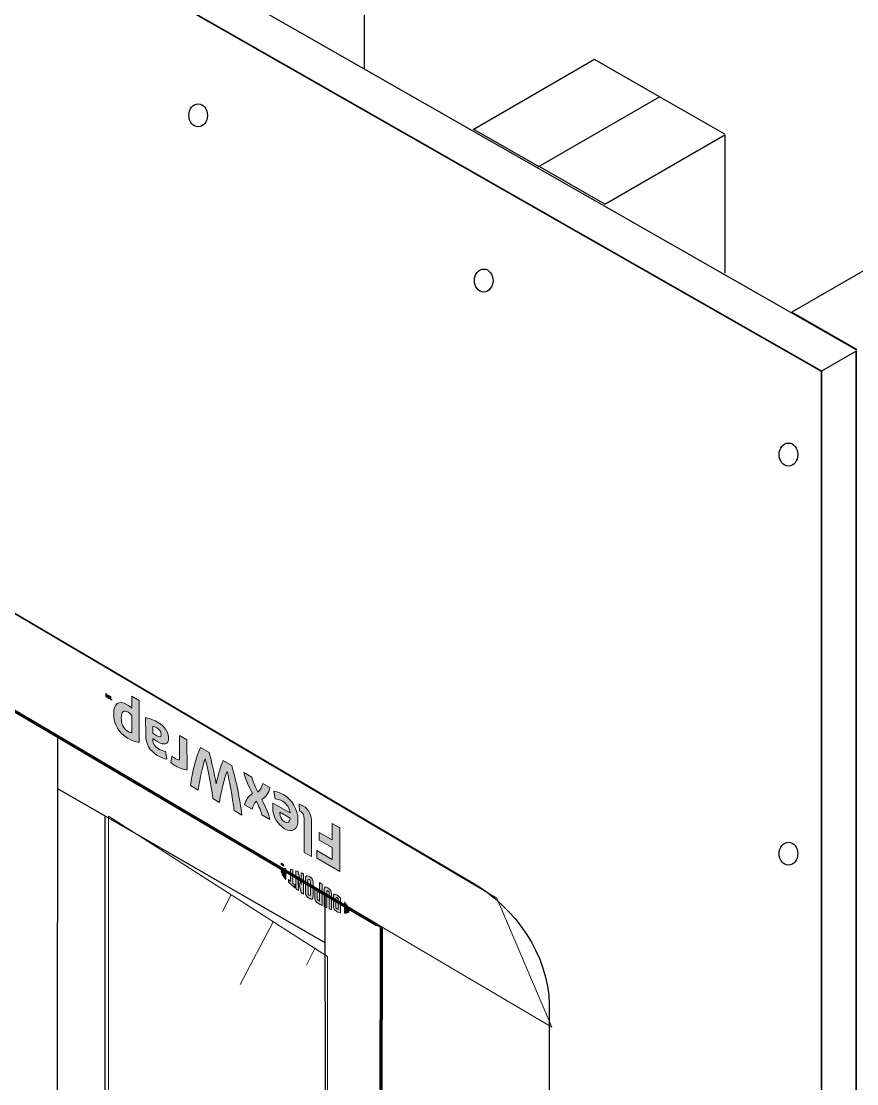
# Model space of a CAD drawing. Header units: inches. Extents: x -17.6 to 82.3, y -15.1 to 23.2.
# Drawn here: x 71.023 to 72.631, y 1.342 to 3.388 of the extents above; entities that cross this region are included whole.
import ezdxf

# ---------------------------------------------------------------- set-up
doc = ezdxf.new("R2010")
doc.units = ezdxf.units.IN
doc.header["$MEASUREMENT"] = 0
for name, color, linetype, lineweight in [('.ATI-DETAIL', 7, 'Continuous', 0), ('G-ANNO-TTLB', 7, 'Continuous', 0), ('TYVEK', 7, 'Continuous', 0)]:
    doc.layers.add(name, color=color, linetype=linetype, lineweight=lineweight)

# ---------------------------------------------------------------- blocks, each defined once
blk = doc.blocks.new('Block_152')
at = {"layer": 'TYVEK', "true_color": 0x000000, "transparency": 33554687}
h = blk.add_hatch(color=18, dxfattribs=at)
h.dxf.hatch_style = 2
edge = h.paths.add_edge_path()
edge.add_spline(control_points=[(71.1907, 2.0847), (71.1902, 2.0865), (71.1897, 2.0879), (71.189, 2.0893), (71.1884, 2.0886), (71.188, 2.0878), (71.1875, 2.0866), (71.1875, 2.0866), (71.186, 2.0875), (71.186, 2.0875), (71.186, 2.0875), (71.186, 2.0937), (71.186, 2.0937), (71.186, 2.0937), (71.1873, 2.0929), (71.1873, 2.0929), (71.1873, 2.0929), (71.1873, 2.0901), (71.1873, 2.0901), (71.1873, 2.0901), (71.1872, 2.0891), (71.1872, 2.0891), (71.1876, 2.0898), (71.1881, 2.0905), (71.1886, 2.0911), (71.1886, 2.0911), (71.1896, 2.0905), (71.1896, 2.0905), (71.19, 2.0894), (71.1905, 2.0881), (71.191, 2.0869), (71.191, 2.0869), (71.1909, 2.088), (71.1909, 2.088), (71.1909, 2.088), (71.1909, 2.0909), (71.1909, 2.0909), (71.1909, 2.0909), (71.1922, 2.0901), (71.1922, 2.0901), (71.1922, 2.0901), (71.1922, 2.0839), (71.1922, 2.0839), (71.1922, 2.0839), (71.1907, 2.0847), (71.1907, 2.0847)], knot_values=[0, 0, 0, 0, 1, 1, 1, 2, 2, 2, 3, 3, 3, 4, 4, 4, 5, 5, 5, 6, 6, 6, 7, 7, 7, 8, 8, 8, 9, 9, 9, 10, 10, 10, 11, 11, 11, 12, 12, 12, 13, 13, 13, 14, 14, 14, 15, 15, 15, 15], degree=3, periodic=0)
edge = h.paths.add_edge_path()
edge.add_spline(control_points=[(71.1957, 2.0832), (71.1957, 2.0832), (71.1972, 2.0824), (71.1972, 2.0824), (71.1972, 2.0824), (71.1972, 2.081), (71.1972, 2.081), (71.1972, 2.081), (71.1928, 2.0835), (71.1928, 2.0835), (71.1928, 2.0835), (71.1928, 2.0849), (71.1928, 2.0849), (71.1928, 2.0849), (71.1943, 2.0841), (71.1943, 2.0841), (71.1943, 2.0841), (71.1943, 2.0889), (71.1943, 2.0889), (71.1943, 2.0889), (71.1957, 2.0881), (71.1957, 2.0881), (71.1957, 2.0881), (71.1957, 2.0832), (71.1957, 2.0832)], knot_values=[0, 0, 0, 0, 1, 1, 1, 2, 2, 2, 3, 3, 3, 4, 4, 4, 5, 5, 5, 6, 6, 6, 7, 7, 7, 8, 8, 8, 8], degree=3, periodic=0)
h = blk.add_hatch(color=18, dxfattribs=at)
h.dxf.hatch_style = 2
edge = h.paths.add_edge_path()
edge.add_spline(control_points=[(71.2291, 2.0577), (71.2199, 2.063), (71.2156, 2.0589), (71.2156, 2.0465), (71.2156, 2.0357), (71.2196, 2.0262), (71.2291, 2.0207), (71.2317, 2.0192), (71.2336, 2.0187), (71.2358, 2.0184), (71.2358, 2.0184), (71.2357, 2.0521), (71.2357, 2.0521), (71.2338, 2.0543), (71.2321, 2.0559), (71.2291, 2.0577)], knot_values=[0, 0, 0, 0, 1, 1, 1, 2, 2, 2, 3, 3, 3, 4, 4, 4, 5, 5, 5, 5], degree=3, periodic=0)
edge = h.paths.add_edge_path()
edge.add_spline(control_points=[(71.227, 2.0724), (71.2306, 2.0703), (71.2331, 2.0683), (71.2357, 2.0658), (71.2357, 2.0658), (71.2357, 2.0886), (71.2357, 2.0886), (71.2357, 2.0886), (71.25, 2.0804), (71.25, 2.0804), (71.25, 2.0804), (71.2501, 2.0001), (71.2501, 2.0001), (71.2441, 2.0004), (71.2358, 2.0031), (71.2284, 2.0074), (71.2113, 2.0173), (71.201, 2.0352), (71.201, 2.0545), (71.201, 2.0742), (71.2107, 2.0818), (71.227, 2.0724)], knot_values=[0, 0, 0, 0, 1, 1, 1, 2, 2, 2, 3, 3, 3, 4, 4, 4, 5, 5, 5, 6, 6, 6, 7, 7, 7, 7], degree=3, periodic=0)
h = blk.add_hatch(color=18, dxfattribs=at)
h.dxf.hatch_style = 2
edge = h.paths.add_edge_path()
edge.add_spline(control_points=[(71.2765, 2.0304), (71.2765, 2.0304), (71.2765, 2.0176), (71.2765, 2.0176), (71.2789, 2.0156), (71.2814, 2.0138), (71.2839, 2.0123), (71.2887, 2.0096), (71.2925, 2.0096), (71.2925, 2.0152), (71.2925, 2.0203), (71.2894, 2.0247), (71.2838, 2.0279), (71.2807, 2.0297), (71.2781, 2.0305), (71.2765, 2.0304)], knot_values=[0, 0, 0, 0, 1, 1, 1, 2, 2, 2, 3, 3, 3, 4, 4, 4, 5, 5, 5, 5], degree=3, periodic=0)
edge = h.paths.add_edge_path()
edge.add_spline(control_points=[(71.2853, 2.039), (71.2996, 2.0308), (71.3068, 2.0185), (71.3068, 2.0077), (71.3068, 1.9958), (71.2984, 1.9937), (71.2858, 2.0008), (71.2829, 2.0024), (71.2792, 2.0051), (71.2765, 2.0071), (71.2765, 2.0071), (71.2765, 2.0042), (71.2765, 2.0042), (71.2766, 1.9968), (71.2802, 1.9912), (71.2872, 1.9872), (71.2918, 1.9846), (71.2967, 1.9826), (71.301, 1.9822), (71.301, 1.9822), (71.3036, 1.9677), (71.3036, 1.9677), (71.2991, 1.9681), (71.2919, 1.9708), (71.2855, 1.9745), (71.2702, 1.9833), (71.2626, 1.9971), (71.2626, 2.0133), (71.2626, 2.0133), (71.2625, 2.0468), (71.2625, 2.0468), (71.2668, 2.0469), (71.2749, 2.045), (71.2853, 2.039)], knot_values=[0, 0, 0, 0, 1, 1, 1, 2, 2, 2, 3, 3, 3, 4, 4, 4, 5, 5, 5, 6, 6, 6, 7, 7, 7, 8, 8, 8, 9, 9, 9, 10, 10, 10, 11, 11, 11, 11], degree=3, periodic=0)
h = blk.add_hatch(color=18, dxfattribs=at)
h.dxf.hatch_style = 2
edge = h.paths.add_edge_path()
edge.add_spline(control_points=[(71.3203, 1.9544), (71.3165, 1.9566), (71.313, 1.9591), (71.3109, 1.9609), (71.3109, 1.9609), (71.313, 1.9733), (71.313, 1.9733), (71.3147, 1.9716), (71.3169, 1.9701), (71.3191, 1.9688), (71.323, 1.9666), (71.3256, 1.9659), (71.3278, 1.9659), (71.3278, 1.9659), (71.3277, 2.0131), (71.3277, 2.0131), (71.3277, 2.0131), (71.3421, 2.0048), (71.3421, 2.0048), (71.3421, 2.0048), (71.3422, 1.9471), (71.3422, 1.9471), (71.3366, 1.9471), (71.3278, 1.9501), (71.3203, 1.9544)], knot_values=[0, 0, 0, 0, 1, 1, 1, 2, 2, 2, 3, 3, 3, 4, 4, 4, 5, 5, 5, 6, 6, 6, 7, 7, 7, 8, 8, 8, 8], degree=3, periodic=0)
h = blk.add_hatch(color=18, dxfattribs=at)
h.dxf.hatch_style = 2
edge = h.paths.add_edge_path()
edge.add_spline(control_points=[(71.3638, 1.908), (71.3638, 1.908), (71.3486, 1.9168), (71.3486, 1.9168), (71.3525, 1.9426), (71.3594, 1.9717), (71.3682, 1.9897), (71.3682, 1.9897), (71.3846, 1.9803), (71.3846, 1.9803), (71.3897, 1.9623), (71.3943, 1.942), (71.3982, 1.92), (71.4022, 1.9374), (71.4066, 1.9526), (71.4118, 1.9646), (71.4118, 1.9646), (71.4282, 1.9552), (71.4282, 1.9552), (71.4366, 1.9272), (71.444, 1.8899), (71.4479, 1.8596), (71.4479, 1.8596), (71.4328, 1.8683), (71.4328, 1.8683), (71.4295, 1.8956), (71.4237, 1.9275), (71.4194, 1.944), (71.4149, 1.9325), (71.4079, 1.9089), (71.4049, 1.8843), (71.4049, 1.8843), (71.3916, 1.892), (71.3916, 1.892), (71.3884, 1.9201), (71.3816, 1.9517), (71.377, 1.9684), (71.3728, 1.9568), (71.3669, 1.9316), (71.3638, 1.908)], knot_values=[0, 0, 0, 0, 1, 1, 1, 2, 2, 2, 3, 3, 3, 4, 4, 4, 5, 5, 5, 6, 6, 6, 7, 7, 7, 8, 8, 8, 9, 9, 9, 10, 10, 10, 11, 11, 11, 12, 12, 12, 13, 13, 13, 13], degree=3, periodic=0)
h = blk.add_hatch(color=18, dxfattribs=at)
h.dxf.hatch_style = 2
edge = h.paths.add_edge_path()
edge.add_spline(control_points=[(71.4859, 1.8896), (71.4929, 1.8767), (71.4985, 1.8652), (71.5017, 1.8513), (71.5017, 1.8513), (71.4862, 1.8603), (71.4862, 1.8603), (71.4848, 1.8665), (71.4802, 1.8773), (71.4756, 1.8868), (71.4718, 1.8824), (71.4684, 1.8772), (71.4677, 1.8709), (71.4677, 1.8709), (71.4531, 1.8793), (71.4531, 1.8793), (71.4558, 1.8903), (71.4604, 1.8964), (71.4682, 1.9012), (71.4607, 1.9153), (71.4556, 1.9266), (71.4513, 1.9419), (71.4513, 1.9419), (71.4668, 1.9329), (71.4668, 1.9329), (71.469, 1.9249), (71.4742, 1.9129), (71.4786, 1.9037), (71.4826, 1.9081), (71.4863, 1.9131), (71.4878, 1.9208), (71.4878, 1.9208), (71.5018, 1.9128), (71.5018, 1.9128), (71.4992, 1.9018), (71.4943, 1.8949), (71.4859, 1.8896)], knot_values=[0, 0, 0, 0, 1, 1, 1, 2, 2, 2, 3, 3, 3, 4, 4, 4, 5, 5, 5, 6, 6, 6, 7, 7, 7, 8, 8, 8, 9, 9, 9, 10, 10, 10, 11, 11, 11, 12, 12, 12, 12], degree=3, periodic=0)
h = blk.add_hatch(color=18, dxfattribs=at)
h.dxf.hatch_style = 2
edge = h.paths.add_edge_path()
edge.add_spline(control_points=[(71.5408, 1.8537), (71.5408, 1.8537), (71.521, 1.8651), (71.521, 1.8651), (71.521, 1.8651), (71.521, 1.8637), (71.521, 1.8637), (71.521, 1.8569), (71.5241, 1.8502), (71.5299, 1.8469), (71.5359, 1.8434), (71.5399, 1.846), (71.5408, 1.8537)], knot_values=[0, 0, 0, 0, 1, 1, 1, 2, 2, 2, 3, 3, 3, 4, 4, 4, 4], degree=3, periodic=0)
edge = h.paths.add_edge_path()
edge.add_spline(control_points=[(71.5092, 1.9059), (71.5138, 1.9056), (71.5206, 1.9034), (71.5274, 1.8994), (71.5442, 1.8897), (71.5557, 1.8708), (71.5557, 1.8509), (71.5558, 1.8317), (71.5452, 1.8248), (71.5299, 1.8336), (71.5162, 1.8415), (71.5072, 1.8579), (71.5072, 1.874), (71.5072, 1.8776), (71.5074, 1.8806), (71.5076, 1.8829), (71.5076, 1.8829), (71.5406, 1.8639), (71.5406, 1.8639), (71.5392, 1.8743), (71.5343, 1.8815), (71.526, 1.8863), (71.5209, 1.8892), (71.516, 1.8907), (71.5115, 1.8912), (71.5115, 1.8912), (71.5092, 1.9059), (71.5092, 1.9059)], knot_values=[0, 0, 0, 0, 1, 1, 1, 2, 2, 2, 3, 3, 3, 4, 4, 4, 5, 5, 5, 6, 6, 6, 7, 7, 7, 8, 8, 8, 9, 9, 9, 9], degree=3, periodic=0)
h = blk.add_hatch(color=18, dxfattribs=at)
h.dxf.hatch_style = 2
edge = h.paths.add_edge_path()
edge.add_spline(control_points=[(71.5675, 1.8526), (71.5675, 1.8591), (71.5661, 1.8635), (71.5619, 1.8659), (71.5608, 1.8665), (71.5598, 1.8669), (71.5589, 1.8672), (71.5589, 1.8672), (71.5578, 1.881), (71.5578, 1.881), (71.5598, 1.8803), (71.563, 1.8789), (71.5651, 1.8777), (71.5771, 1.8708), (71.5819, 1.859), (71.5819, 1.8446), (71.5819, 1.8446), (71.582, 1.7803), (71.582, 1.7803), (71.582, 1.7803), (71.5676, 1.7876), (71.5676, 1.7876), (71.5676, 1.7876), (71.5675, 1.8526), (71.5675, 1.8526)], knot_values=[0, 0, 0, 0, 1, 1, 1, 2, 2, 2, 3, 3, 3, 4, 4, 4, 5, 5, 5, 6, 6, 6, 7, 7, 7, 8, 8, 8, 8], degree=3, periodic=0)
h = blk.add_hatch(color=18, dxfattribs=at)
h.dxf.hatch_style = 2
edge = h.paths.add_edge_path()
edge.add_spline(control_points=[(71.6362, 1.8353), (71.6362, 1.8353), (71.6362, 1.751), (71.6362, 1.751), (71.6362, 1.751), (71.5918, 1.7766), (71.5918, 1.7766), (71.5918, 1.7766), (71.5918, 1.7913), (71.5918, 1.7913), (71.5918, 1.7913), (71.6213, 1.7743), (71.6213, 1.7743), (71.6213, 1.7743), (71.6213, 1.7972), (71.6213, 1.7972), (71.6213, 1.7972), (71.5964, 1.8115), (71.5964, 1.8115), (71.5964, 1.8115), (71.5964, 1.8262), (71.5964, 1.8262), (71.5964, 1.8262), (71.6213, 1.8119), (71.6213, 1.8119), (71.6213, 1.8119), (71.6212, 1.8439), (71.6212, 1.8439), (71.6212, 1.8439), (71.6362, 1.8353), (71.6362, 1.8353)], knot_values=[0, 0, 0, 0, 1, 1, 1, 2, 2, 2, 3, 3, 3, 4, 4, 4, 5, 5, 5, 6, 6, 6, 7, 7, 7, 8, 8, 8, 9, 9, 9, 10, 10, 10, 10], degree=3, periodic=0)
at = {"layer": 'TYVEK'}
for points, knots in [([(71.1907, 2.0847), (71.1902, 2.0865), (71.1897, 2.0879), (71.189, 2.0893), (71.1884, 2.0886), (71.188, 2.0878), (71.1875, 2.0866), (71.1875, 2.0866), (71.186, 2.0875), (71.186, 2.0875), (71.186, 2.0875), (71.186, 2.0937), (71.186, 2.0937), (71.186, 2.0937), (71.1873, 2.0929), (71.1873, 2.0929), (71.1873, 2.0929), (71.1873, 2.0901), (71.1873, 2.0901), (71.1873, 2.0901), (71.1872, 2.0891), (71.1872, 2.0891), (71.1876, 2.0898), (71.1881, 2.0905), (71.1886, 2.0911), (71.1886, 2.0911), (71.1896, 2.0905), (71.1896, 2.0905), (71.19, 2.0894), (71.1905, 2.0881), (71.191, 2.0869), (71.191, 2.0869), (71.1909, 2.088), (71.1909, 2.088), (71.1909, 2.088), (71.1909, 2.0909), (71.1909, 2.0909), (71.1909, 2.0909), (71.1922, 2.0901), (71.1922, 2.0901), (71.1922, 2.0901), (71.1922, 2.0839), (71.1922, 2.0839), (71.1922, 2.0839), (71.1907, 2.0847), (71.1907, 2.0847)], [0, 0, 0, 0, 1, 1, 1, 2, 2, 2, 3, 3, 3, 4, 4, 4, 5, 5, 5, 6, 6, 6, 7, 7, 7, 8, 8, 8, 9, 9, 9, 10, 10, 10, 11, 11, 11, 12, 12, 12, 13, 13, 13, 14, 14, 14, 15, 15, 15, 15]), ([(71.1957, 2.0832), (71.1957, 2.0832), (71.1972, 2.0824), (71.1972, 2.0824), (71.1972, 2.0824), (71.1972, 2.081), (71.1972, 2.081), (71.1972, 2.081), (71.1928, 2.0835), (71.1928, 2.0835), (71.1928, 2.0835), (71.1928, 2.0849), (71.1928, 2.0849), (71.1928, 2.0849), (71.1943, 2.0841), (71.1943, 2.0841), (71.1943, 2.0841), (71.1943, 2.0889), (71.1943, 2.0889), (71.1943, 2.0889), (71.1957, 2.0881), (71.1957, 2.0881), (71.1957, 2.0881), (71.1957, 2.0832), (71.1957, 2.0832)], [0, 0, 0, 0, 1, 1, 1, 2, 2, 2, 3, 3, 3, 4, 4, 4, 5, 5, 5, 6, 6, 6, 7, 7, 7, 8, 8, 8, 8]), ([(71.227, 2.0724), (71.2306, 2.0703), (71.2331, 2.0683), (71.2357, 2.0658), (71.2357, 2.0658), (71.2357, 2.0886), (71.2357, 2.0886), (71.2357, 2.0886), (71.25, 2.0804), (71.25, 2.0804), (71.25, 2.0804), (71.2501, 2.0001), (71.2501, 2.0001), (71.2441, 2.0004), (71.2358, 2.0031), (71.2284, 2.0074), (71.2113, 2.0173), (71.201, 2.0352), (71.201, 2.0545), (71.201, 2.0742), (71.2107, 2.0818), (71.227, 2.0724)], [0, 0, 0, 0, 1, 1, 1, 2, 2, 2, 3, 3, 3, 4, 4, 4, 5, 5, 5, 6, 6, 6, 7, 7, 7, 7]), ([(71.2291, 2.0577), (71.2199, 2.063), (71.2156, 2.0589), (71.2156, 2.0465), (71.2156, 2.0357), (71.2196, 2.0262), (71.2291, 2.0207), (71.2317, 2.0192), (71.2336, 2.0187), (71.2358, 2.0184), (71.2358, 2.0184), (71.2357, 2.0521), (71.2357, 2.0521), (71.2338, 2.0543), (71.2321, 2.0559), (71.2291, 2.0577)], [0, 0, 0, 0, 1, 1, 1, 2, 2, 2, 3, 3, 3, 4, 4, 4, 5, 5, 5, 5]), ([(71.2853, 2.039), (71.2996, 2.0308), (71.3068, 2.0185), (71.3068, 2.0077), (71.3068, 1.9958), (71.2984, 1.9937), (71.2858, 2.0008), (71.2829, 2.0024), (71.2792, 2.0051), (71.2765, 2.0071), (71.2765, 2.0071), (71.2765, 2.0042), (71.2765, 2.0042), (71.2766, 1.9968), (71.2802, 1.9912), (71.2872, 1.9872), (71.2918, 1.9846), (71.2967, 1.9826), (71.301, 1.9822), (71.301, 1.9822), (71.3036, 1.9677), (71.3036, 1.9677), (71.2991, 1.9681), (71.2919, 1.9708), (71.2855, 1.9745), (71.2702, 1.9833), (71.2626, 1.9971), (71.2626, 2.0133), (71.2626, 2.0133), (71.2625, 2.0468), (71.2625, 2.0468), (71.2668, 2.0469), (71.2749, 2.045), (71.2853, 2.039)], [0, 0, 0, 0, 1, 1, 1, 2, 2, 2, 3, 3, 3, 4, 4, 4, 5, 5, 5, 6, 6, 6, 7, 7, 7, 8, 8, 8, 9, 9, 9, 10, 10, 10, 11, 11, 11, 11]), ([(71.2765, 2.0304), (71.2765, 2.0304), (71.2765, 2.0176), (71.2765, 2.0176), (71.2789, 2.0156), (71.2814, 2.0138), (71.2839, 2.0123), (71.2887, 2.0096), (71.2925, 2.0096), (71.2925, 2.0152), (71.2925, 2.0203), (71.2894, 2.0247), (71.2838, 2.0279), (71.2807, 2.0297), (71.2781, 2.0305), (71.2765, 2.0304)], [0, 0, 0, 0, 1, 1, 1, 2, 2, 2, 3, 3, 3, 4, 4, 4, 5, 5, 5, 5]), ([(71.3203, 1.9544), (71.3165, 1.9566), (71.313, 1.9591), (71.3109, 1.9609), (71.3109, 1.9609), (71.313, 1.9733), (71.313, 1.9733), (71.3147, 1.9716), (71.3169, 1.9701), (71.3191, 1.9688), (71.323, 1.9666), (71.3256, 1.9659), (71.3278, 1.9659), (71.3278, 1.9659), (71.3277, 2.0131), (71.3277, 2.0131), (71.3277, 2.0131), (71.3421, 2.0048), (71.3421, 2.0048), (71.3421, 2.0048), (71.3422, 1.9471), (71.3422, 1.9471), (71.3366, 1.9471), (71.3278, 1.9501), (71.3203, 1.9544)], [0, 0, 0, 0, 1, 1, 1, 2, 2, 2, 3, 3, 3, 4, 4, 4, 5, 5, 5, 6, 6, 6, 7, 7, 7, 8, 8, 8, 8]), ([(71.3638, 1.908), (71.3638, 1.908), (71.3486, 1.9168), (71.3486, 1.9168), (71.3525, 1.9426), (71.3594, 1.9717), (71.3682, 1.9897), (71.3682, 1.9897), (71.3846, 1.9803), (71.3846, 1.9803), (71.3897, 1.9623), (71.3943, 1.942), (71.3982, 1.92), (71.4022, 1.9374), (71.4066, 1.9526), (71.4118, 1.9646), (71.4118, 1.9646), (71.4282, 1.9552), (71.4282, 1.9552), (71.4366, 1.9272), (71.444, 1.8899), (71.4479, 1.8596), (71.4479, 1.8596), (71.4328, 1.8683), (71.4328, 1.8683), (71.4295, 1.8956), (71.4237, 1.9275), (71.4194, 1.944), (71.4149, 1.9325), (71.4079, 1.9089), (71.4049, 1.8843), (71.4049, 1.8843), (71.3916, 1.892), (71.3916, 1.892), (71.3884, 1.9201), (71.3816, 1.9517), (71.377, 1.9684), (71.3728, 1.9568), (71.3669, 1.9316), (71.3638, 1.908)], [0, 0, 0, 0, 1, 1, 1, 2, 2, 2, 3, 3, 3, 4, 4, 4, 5, 5, 5, 6, 6, 6, 7, 7, 7, 8, 8, 8, 9, 9, 9, 10, 10, 10, 11, 11, 11, 12, 12, 12, 13, 13, 13, 13]), ([(71.4859, 1.8896), (71.4929, 1.8767), (71.4985, 1.8652), (71.5017, 1.8513), (71.5017, 1.8513), (71.4862, 1.8603), (71.4862, 1.8603), (71.4848, 1.8665), (71.4802, 1.8773), (71.4756, 1.8868), (71.4718, 1.8824), (71.4684, 1.8772), (71.4677, 1.8709), (71.4677, 1.8709), (71.4531, 1.8793), (71.4531, 1.8793), (71.4558, 1.8903), (71.4604, 1.8964), (71.4682, 1.9012), (71.4607, 1.9153), (71.4556, 1.9266), (71.4513, 1.9419), (71.4513, 1.9419), (71.4668, 1.9329), (71.4668, 1.9329), (71.469, 1.9249), (71.4742, 1.9129), (71.4786, 1.9037), (71.4826, 1.9081), (71.4863, 1.9131), (71.4878, 1.9208), (71.4878, 1.9208), (71.5018, 1.9128), (71.5018, 1.9128), (71.4992, 1.9018), (71.4943, 1.8949), (71.4859, 1.8896)], [0, 0, 0, 0, 1, 1, 1, 2, 2, 2, 3, 3, 3, 4, 4, 4, 5, 5, 5, 6, 6, 6, 7, 7, 7, 8, 8, 8, 9, 9, 9, 10, 10, 10, 11, 11, 11, 12, 12, 12, 12]), ([(71.5092, 1.9059), (71.5138, 1.9056), (71.5206, 1.9034), (71.5274, 1.8994), (71.5442, 1.8897), (71.5557, 1.8708), (71.5557, 1.8509), (71.5558, 1.8317), (71.5452, 1.8248), (71.5299, 1.8336), (71.5162, 1.8415), (71.5072, 1.8579), (71.5072, 1.874), (71.5072, 1.8776), (71.5074, 1.8806), (71.5076, 1.8829), (71.5076, 1.8829), (71.5406, 1.8639), (71.5406, 1.8639), (71.5392, 1.8743), (71.5343, 1.8815), (71.526, 1.8863), (71.5209, 1.8892), (71.516, 1.8907), (71.5115, 1.8912), (71.5115, 1.8912), (71.5092, 1.9059), (71.5092, 1.9059)], [0, 0, 0, 0, 1, 1, 1, 2, 2, 2, 3, 3, 3, 4, 4, 4, 5, 5, 5, 6, 6, 6, 7, 7, 7, 8, 8, 8, 9, 9, 9, 9]), ([(71.5408, 1.8537), (71.5408, 1.8537), (71.521, 1.8651), (71.521, 1.8651), (71.521, 1.8651), (71.521, 1.8637), (71.521, 1.8637), (71.521, 1.8569), (71.5241, 1.8502), (71.5299, 1.8469), (71.5359, 1.8434), (71.5399, 1.846), (71.5408, 1.8537)], [0, 0, 0, 0, 1, 1, 1, 2, 2, 2, 3, 3, 3, 4, 4, 4, 4]), ([(71.5675, 1.8526), (71.5675, 1.8591), (71.5661, 1.8635), (71.5619, 1.8659), (71.5608, 1.8665), (71.5598, 1.8669), (71.5589, 1.8672), (71.5589, 1.8672), (71.5578, 1.881), (71.5578, 1.881), (71.5598, 1.8803), (71.563, 1.8789), (71.5651, 1.8777), (71.5771, 1.8708), (71.5819, 1.859), (71.5819, 1.8446), (71.5819, 1.8446), (71.582, 1.7803), (71.582, 1.7803), (71.582, 1.7803), (71.5676, 1.7876), (71.5676, 1.7876), (71.5676, 1.7876), (71.5675, 1.8526), (71.5675, 1.8526)], [0, 0, 0, 0, 1, 1, 1, 2, 2, 2, 3, 3, 3, 4, 4, 4, 5, 5, 5, 6, 6, 6, 7, 7, 7, 8, 8, 8, 8]), ([(71.6362, 1.8353), (71.6362, 1.8353), (71.6362, 1.751), (71.6362, 1.751), (71.6362, 1.751), (71.5918, 1.7766), (71.5918, 1.7766), (71.5918, 1.7766), (71.5918, 1.7913), (71.5918, 1.7913), (71.5918, 1.7913), (71.6213, 1.7743), (71.6213, 1.7743), (71.6213, 1.7743), (71.6213, 1.7972), (71.6213, 1.7972), (71.6213, 1.7972), (71.5964, 1.8115), (71.5964, 1.8115), (71.5964, 1.8115), (71.5964, 1.8262), (71.5964, 1.8262), (71.5964, 1.8262), (71.6213, 1.8119), (71.6213, 1.8119), (71.6213, 1.8119), (71.6212, 1.8439), (71.6212, 1.8439), (71.6212, 1.8439), (71.6362, 1.8353), (71.6362, 1.8353)], [0, 0, 0, 0, 1, 1, 1, 2, 2, 2, 3, 3, 3, 4, 4, 4, 5, 5, 5, 6, 6, 6, 7, 7, 7, 8, 8, 8, 9, 9, 9, 10, 10, 10, 10])]:
    blk.add_open_spline(points, degree=3, knots=knots, dxfattribs=at)
blk = doc.blocks.new('Block_153')
at = {"layer": 'TYVEK', "true_color": 0x000000, "transparency": 33554687}
h = blk.add_hatch(color=18, dxfattribs=at)
h.dxf.hatch_style = 2
edge = h.paths.add_edge_path()
edge.add_spline(control_points=[(71.5259, 1.7629), (71.5259, 1.7629), (71.5254, 1.7633), (71.5254, 1.7633), (71.5254, 1.7633), (71.5246, 1.7652), (71.5246, 1.7652), (71.5246, 1.7652), (71.5238, 1.7642), (71.5238, 1.7642), (71.5238, 1.7642), (71.5233, 1.7645), (71.5233, 1.7645), (71.5233, 1.7645), (71.5233, 1.7675), (71.5233, 1.7675), (71.5233, 1.7675), (71.5237, 1.7672), (71.5237, 1.7672), (71.5237, 1.7672), (71.5237, 1.7651), (71.5237, 1.7651), (71.5237, 1.7651), (71.5246, 1.7661), (71.5246, 1.7661), (71.5246, 1.7661), (71.5246, 1.766), (71.5246, 1.766), (71.5246, 1.766), (71.5254, 1.7641), (71.5254, 1.7641), (71.5254, 1.7641), (71.5254, 1.7663), (71.5254, 1.7663), (71.5254, 1.7663), (71.5259, 1.766), (71.5259, 1.766), (71.5259, 1.766), (71.5259, 1.7629), (71.5259, 1.7629)], knot_values=[0, 0, 0, 0, 1, 1, 1, 2, 2, 2, 3, 3, 3, 4, 4, 4, 5, 5, 5, 6, 6, 6, 7, 7, 7, 8, 8, 8, 9, 9, 9, 10, 10, 10, 11, 11, 11, 12, 12, 12, 13, 13, 13, 13], degree=3, periodic=0)
edge = h.paths.add_edge_path()
edge.add_spline(control_points=[(71.5278, 1.7624), (71.5278, 1.7624), (71.5286, 1.7619), (71.5286, 1.7619), (71.5286, 1.7619), (71.5286, 1.7614), (71.5286, 1.7614), (71.5286, 1.7614), (71.5265, 1.7626), (71.5265, 1.7626), (71.5265, 1.7626), (71.5265, 1.7631), (71.5265, 1.7631), (71.5265, 1.7631), (71.5273, 1.7627), (71.5273, 1.7627), (71.5273, 1.7627), (71.5273, 1.7652), (71.5273, 1.7652), (71.5273, 1.7652), (71.5278, 1.7649), (71.5278, 1.7649), (71.5278, 1.7649), (71.5278, 1.7624), (71.5278, 1.7624)], knot_values=[0, 0, 0, 0, 1, 1, 1, 2, 2, 2, 3, 3, 3, 4, 4, 4, 5, 5, 5, 6, 6, 6, 7, 7, 7, 8, 8, 8, 8], degree=3, periodic=0)
h = blk.add_hatch(color=18, dxfattribs=at)
h.dxf.hatch_style = 2
edge = h.paths.add_edge_path()
edge.add_spline(control_points=[(71.5233, 1.7517), (71.5233, 1.7556), (71.5265, 1.7574), (71.5322, 1.7572), (71.5322, 1.7572), (71.5322, 1.736), (71.5322, 1.736), (71.5265, 1.7424), (71.5233, 1.7479), (71.5233, 1.7517)], knot_values=[0, 0, 0, 0, 1, 1, 1, 2, 2, 2, 3, 3, 3, 3], degree=3, periodic=0)
h = blk.add_hatch(color=18, dxfattribs=at)
h.dxf.hatch_style = 2
edge = h.paths.add_edge_path()
edge.add_spline(control_points=[(71.5494, 1.7255), (71.5481, 1.7265), (71.5469, 1.7274), (71.5457, 1.7284), (71.5457, 1.7284), (71.5457, 1.7546), (71.5457, 1.7546), (71.5446, 1.755), (71.5426, 1.7555), (71.5412, 1.7559), (71.5412, 1.7559), (71.5413, 1.7322), (71.5413, 1.7322), (71.54, 1.7334), (71.5387, 1.7345), (71.5376, 1.7355), (71.5376, 1.7355), (71.5376, 1.7304), (71.5376, 1.7304), (71.5411, 1.727), (71.5449, 1.7236), (71.5494, 1.72), (71.5494, 1.72), (71.5494, 1.7255), (71.5494, 1.7255)], knot_values=[0, 0, 0, 0, 1, 1, 1, 2, 2, 2, 3, 3, 3, 4, 4, 4, 5, 5, 5, 6, 6, 6, 7, 7, 7, 8, 8, 8, 8], degree=3, periodic=0)
h = blk.add_hatch(color=18, dxfattribs=at)
h.dxf.hatch_style = 2
edge = h.paths.add_edge_path()
edge.add_spline(control_points=[(71.5561, 1.7347), (71.5561, 1.7347), (71.5617, 1.7106), (71.5617, 1.7106), (71.5632, 1.7095), (71.565, 1.7082), (71.5664, 1.7072), (71.5664, 1.7072), (71.5664, 1.7467), (71.5664, 1.7467), (71.5654, 1.7471), (71.5629, 1.7482), (71.5616, 1.7488), (71.5616, 1.7488), (71.562, 1.7253), (71.562, 1.7253), (71.562, 1.7253), (71.5561, 1.751), (71.5561, 1.751), (71.5548, 1.7515), (71.553, 1.7522), (71.5518, 1.7526), (71.5518, 1.7526), (71.5519, 1.718), (71.5519, 1.718), (71.5531, 1.717), (71.5554, 1.7152), (71.5565, 1.7144), (71.5565, 1.7144), (71.5561, 1.7347), (71.5561, 1.7347)], knot_values=[0, 0, 0, 0, 1, 1, 1, 2, 2, 2, 3, 3, 3, 4, 4, 4, 5, 5, 5, 6, 6, 6, 7, 7, 7, 8, 8, 8, 9, 9, 9, 10, 10, 10, 10], degree=3, periodic=0)
h = blk.add_hatch(color=18, dxfattribs=at)
h.dxf.hatch_style = 2
edge = h.paths.add_edge_path()
edge.add_spline(control_points=[(71.575, 1.7348), (71.575, 1.7364), (71.5755, 1.737), (71.5773, 1.736), (71.5791, 1.735), (71.5796, 1.7338), (71.5796, 1.7321), (71.5796, 1.7321), (71.5796, 1.7065), (71.5796, 1.7065), (71.5796, 1.7048), (71.5791, 1.7042), (71.5773, 1.7053), (71.5755, 1.7064), (71.5751, 1.7075), (71.5751, 1.7092), (71.5751, 1.7092), (71.575, 1.7348), (71.575, 1.7348)], knot_values=[0, 0, 0, 0, 1, 1, 1, 2, 2, 2, 3, 3, 3, 4, 4, 4, 5, 5, 5, 6, 6, 6, 6], degree=3, periodic=0)
edge = h.paths.add_edge_path()
edge.add_spline(control_points=[(71.5773, 1.6996), (71.5819, 1.6966), (71.5847, 1.6974), (71.5847, 1.7028), (71.5847, 1.7028), (71.5847, 1.7297), (71.5847, 1.7297), (71.5847, 1.7354), (71.5822, 1.7392), (71.5773, 1.7418), (71.5725, 1.7443), (71.57, 1.7436), (71.57, 1.7376), (71.57, 1.7376), (71.57, 1.7119), (71.57, 1.7119), (71.57, 1.7061), (71.5723, 1.7027), (71.5773, 1.6996)], knot_values=[0, 0, 0, 0, 1, 1, 1, 2, 2, 2, 3, 3, 3, 4, 4, 4, 5, 5, 5, 6, 6, 6, 6], degree=3, periodic=0)
h = blk.add_hatch(color=18, dxfattribs=at)
h.dxf.hatch_style = 2
edge = h.paths.add_edge_path()
edge.add_spline(control_points=[(71.5929, 1.7101), (71.5929, 1.7119), (71.5934, 1.7125), (71.5955, 1.7113), (71.5955, 1.7113), (71.5972, 1.7103), (71.5972, 1.7103), (71.5972, 1.7103), (71.5972, 1.6941), (71.5972, 1.6941), (71.5965, 1.6945), (71.596, 1.6947), (71.5956, 1.695), (71.5934, 1.6963), (71.5929, 1.6975), (71.5929, 1.6993), (71.5929, 1.6993), (71.5929, 1.7101), (71.5929, 1.7101)], knot_values=[0, 0, 0, 0, 1, 1, 1, 2, 2, 2, 3, 3, 3, 4, 4, 4, 5, 5, 5, 6, 6, 6, 6], degree=3, periodic=0)
edge = h.paths.add_edge_path()
edge.add_spline(control_points=[(71.5953, 1.6894), (71.5962, 1.6889), (71.5993, 1.6872), (71.6022, 1.6857), (71.6022, 1.6857), (71.6022, 1.7268), (71.6022, 1.7268), (71.6012, 1.7275), (71.5986, 1.7291), (71.5972, 1.73), (71.5972, 1.73), (71.5972, 1.716), (71.5972, 1.716), (71.5972, 1.716), (71.5953, 1.7171), (71.5953, 1.7171), (71.59, 1.7201), (71.5879, 1.7187), (71.5879, 1.7135), (71.5879, 1.7135), (71.5879, 1.7014), (71.5879, 1.7014), (71.5879, 1.6963), (71.5903, 1.6923), (71.5953, 1.6894)], knot_values=[0, 0, 0, 0, 1, 1, 1, 2, 2, 2, 3, 3, 3, 4, 4, 4, 5, 5, 5, 6, 6, 6, 7, 7, 7, 8, 8, 8, 8], degree=3, periodic=0)
h = blk.add_hatch(color=18, dxfattribs=at)
h.dxf.hatch_style = 2
edge = h.paths.add_edge_path()
edge.add_spline(control_points=[(71.6111, 1.713), (71.6111, 1.7147), (71.6116, 1.7154), (71.6134, 1.7141), (71.6151, 1.7129), (71.6156, 1.7118), (71.6156, 1.7099), (71.6156, 1.7099), (71.6156, 1.6793), (71.6156, 1.6793), (71.6167, 1.6788), (71.6193, 1.6778), (71.6204, 1.6773), (71.6204, 1.6773), (71.6203, 1.7082), (71.6203, 1.7082), (71.6203, 1.7131), (71.6183, 1.7162), (71.6134, 1.7197), (71.6089, 1.7229), (71.6061, 1.7219), (71.6061, 1.7164), (71.6061, 1.7164), (71.6062, 1.6838), (71.6062, 1.6838), (71.6071, 1.6833), (71.6102, 1.6818), (71.6112, 1.6814), (71.6112, 1.6814), (71.6111, 1.713), (71.6111, 1.713)], knot_values=[0, 0, 0, 0, 1, 1, 1, 2, 2, 2, 3, 3, 3, 4, 4, 4, 5, 5, 5, 6, 6, 6, 7, 7, 7, 8, 8, 8, 9, 9, 9, 10, 10, 10, 10], degree=3, periodic=0)
h = blk.add_hatch(color=18, dxfattribs=at)
h.dxf.hatch_style = 2
edge = h.paths.add_edge_path()
edge.add_spline(control_points=[(71.6284, 1.6998), (71.6284, 1.7014), (71.6293, 1.7015), (71.6303, 1.7009), (71.6311, 1.7004), (71.6323, 1.6994), (71.6333, 1.6985), (71.6333, 1.6985), (71.6333, 1.6783), (71.6333, 1.6783), (71.6323, 1.6785), (71.6311, 1.6789), (71.6303, 1.6794), (71.6293, 1.6799), (71.6284, 1.681), (71.6284, 1.6826), (71.6284, 1.6826), (71.6284, 1.6998), (71.6284, 1.6998)], knot_values=[0, 0, 0, 0, 1, 1, 1, 2, 2, 2, 3, 3, 3, 4, 4, 4, 5, 5, 5, 6, 6, 6, 6], degree=3, periodic=0)
edge = h.paths.add_edge_path()
edge.add_spline(control_points=[(71.6296, 1.6745), (71.6312, 1.6735), (71.6335, 1.6728), (71.6377, 1.6718), (71.6377, 1.6718), (71.6376, 1.6999), (71.6376, 1.6999), (71.634, 1.7033), (71.6312, 1.7056), (71.6296, 1.7065), (71.6259, 1.7087), (71.6239, 1.7073), (71.6239, 1.7031), (71.6239, 1.7031), (71.6239, 1.6845), (71.6239, 1.6845), (71.6239, 1.6803), (71.626, 1.6766), (71.6296, 1.6745)], knot_values=[0, 0, 0, 0, 1, 1, 1, 2, 2, 2, 3, 3, 3, 4, 4, 4, 5, 5, 5, 6, 6, 6, 6], degree=3, periodic=0)
h = blk.add_hatch(color=18, dxfattribs=at)
h.dxf.hatch_style = 2
edge = h.paths.add_edge_path()
edge.add_spline(control_points=[(71.6545, 1.6761), (71.6545, 1.68), (71.6512, 1.6855), (71.6455, 1.6919), (71.6455, 1.6919), (71.6455, 1.6707), (71.6455, 1.6707), (71.6512, 1.6705), (71.6545, 1.6723), (71.6545, 1.6761)], knot_values=[0, 0, 0, 0, 1, 1, 1, 2, 2, 2, 3, 3, 3, 3], degree=3, periodic=0)
at = {"layer": 'TYVEK'}
for points, knots in [([(71.5259, 1.7629), (71.5259, 1.7629), (71.5254, 1.7633), (71.5254, 1.7633), (71.5254, 1.7633), (71.5246, 1.7652), (71.5246, 1.7652), (71.5246, 1.7652), (71.5238, 1.7642), (71.5238, 1.7642), (71.5238, 1.7642), (71.5233, 1.7645), (71.5233, 1.7645), (71.5233, 1.7645), (71.5233, 1.7675), (71.5233, 1.7675), (71.5233, 1.7675), (71.5237, 1.7672), (71.5237, 1.7672), (71.5237, 1.7672), (71.5237, 1.7651), (71.5237, 1.7651), (71.5237, 1.7651), (71.5246, 1.7661), (71.5246, 1.7661), (71.5246, 1.7661), (71.5246, 1.766), (71.5246, 1.766), (71.5246, 1.766), (71.5254, 1.7641), (71.5254, 1.7641), (71.5254, 1.7641), (71.5254, 1.7663), (71.5254, 1.7663), (71.5254, 1.7663), (71.5259, 1.766), (71.5259, 1.766), (71.5259, 1.766), (71.5259, 1.7629), (71.5259, 1.7629)], [0, 0, 0, 0, 1, 1, 1, 2, 2, 2, 3, 3, 3, 4, 4, 4, 5, 5, 5, 6, 6, 6, 7, 7, 7, 8, 8, 8, 9, 9, 9, 10, 10, 10, 11, 11, 11, 12, 12, 12, 13, 13, 13, 13]), ([(71.5278, 1.7624), (71.5278, 1.7624), (71.5286, 1.7619), (71.5286, 1.7619), (71.5286, 1.7619), (71.5286, 1.7614), (71.5286, 1.7614), (71.5286, 1.7614), (71.5265, 1.7626), (71.5265, 1.7626), (71.5265, 1.7626), (71.5265, 1.7631), (71.5265, 1.7631), (71.5265, 1.7631), (71.5273, 1.7627), (71.5273, 1.7627), (71.5273, 1.7627), (71.5273, 1.7652), (71.5273, 1.7652), (71.5273, 1.7652), (71.5278, 1.7649), (71.5278, 1.7649), (71.5278, 1.7649), (71.5278, 1.7624), (71.5278, 1.7624)], [0, 0, 0, 0, 1, 1, 1, 2, 2, 2, 3, 3, 3, 4, 4, 4, 5, 5, 5, 6, 6, 6, 7, 7, 7, 8, 8, 8, 8]), ([(71.5233, 1.7517), (71.5233, 1.7556), (71.5265, 1.7574), (71.5322, 1.7572), (71.5322, 1.7572), (71.5322, 1.736), (71.5322, 1.736), (71.5265, 1.7424), (71.5233, 1.7479), (71.5233, 1.7517)], [0, 0, 0, 0, 1, 1, 1, 2, 2, 2, 3, 3, 3, 3]), ([(71.5494, 1.7255), (71.5481, 1.7265), (71.5469, 1.7274), (71.5457, 1.7284), (71.5457, 1.7284), (71.5457, 1.7546), (71.5457, 1.7546), (71.5446, 1.755), (71.5426, 1.7555), (71.5412, 1.7559), (71.5412, 1.7559), (71.5413, 1.7322), (71.5413, 1.7322), (71.54, 1.7334), (71.5387, 1.7345), (71.5376, 1.7355), (71.5376, 1.7355), (71.5376, 1.7304), (71.5376, 1.7304), (71.5411, 1.727), (71.5449, 1.7236), (71.5494, 1.72), (71.5494, 1.72), (71.5494, 1.7255), (71.5494, 1.7255)], [0, 0, 0, 0, 1, 1, 1, 2, 2, 2, 3, 3, 3, 4, 4, 4, 5, 5, 5, 6, 6, 6, 7, 7, 7, 8, 8, 8, 8]), ([(71.5561, 1.7347), (71.5561, 1.7347), (71.5617, 1.7106), (71.5617, 1.7106), (71.5632, 1.7095), (71.565, 1.7082), (71.5664, 1.7072), (71.5664, 1.7072), (71.5664, 1.7467), (71.5664, 1.7467), (71.5654, 1.7471), (71.5629, 1.7482), (71.5616, 1.7488), (71.5616, 1.7488), (71.562, 1.7253), (71.562, 1.7253), (71.562, 1.7253), (71.5561, 1.751), (71.5561, 1.751), (71.5548, 1.7515), (71.553, 1.7522), (71.5518, 1.7526), (71.5518, 1.7526), (71.5519, 1.718), (71.5519, 1.718), (71.5531, 1.717), (71.5554, 1.7152), (71.5565, 1.7144), (71.5565, 1.7144), (71.5561, 1.7347), (71.5561, 1.7347)], [0, 0, 0, 0, 1, 1, 1, 2, 2, 2, 3, 3, 3, 4, 4, 4, 5, 5, 5, 6, 6, 6, 7, 7, 7, 8, 8, 8, 9, 9, 9, 10, 10, 10, 10]), ([(71.5773, 1.6996), (71.5819, 1.6966), (71.5847, 1.6974), (71.5847, 1.7028), (71.5847, 1.7028), (71.5847, 1.7297), (71.5847, 1.7297), (71.5847, 1.7354), (71.5822, 1.7392), (71.5773, 1.7418), (71.5725, 1.7443), (71.57, 1.7436), (71.57, 1.7376), (71.57, 1.7376), (71.57, 1.7119), (71.57, 1.7119), (71.57, 1.7061), (71.5723, 1.7027), (71.5773, 1.6996)], [0, 0, 0, 0, 1, 1, 1, 2, 2, 2, 3, 3, 3, 4, 4, 4, 5, 5, 5, 6, 6, 6, 6]), ([(71.575, 1.7348), (71.575, 1.7364), (71.5755, 1.737), (71.5773, 1.736), (71.5791, 1.735), (71.5796, 1.7338), (71.5796, 1.7321), (71.5796, 1.7321), (71.5796, 1.7065), (71.5796, 1.7065), (71.5796, 1.7048), (71.5791, 1.7042), (71.5773, 1.7053), (71.5755, 1.7064), (71.5751, 1.7075), (71.5751, 1.7092), (71.5751, 1.7092), (71.575, 1.7348), (71.575, 1.7348)], [0, 0, 0, 0, 1, 1, 1, 2, 2, 2, 3, 3, 3, 4, 4, 4, 5, 5, 5, 6, 6, 6, 6]), ([(71.5953, 1.6894), (71.5962, 1.6889), (71.5993, 1.6872), (71.6022, 1.6857), (71.6022, 1.6857), (71.6022, 1.7268), (71.6022, 1.7268), (71.6012, 1.7275), (71.5986, 1.7291), (71.5972, 1.73), (71.5972, 1.73), (71.5972, 1.716), (71.5972, 1.716), (71.5972, 1.716), (71.5953, 1.7171), (71.5953, 1.7171), (71.59, 1.7201), (71.5879, 1.7187), (71.5879, 1.7135), (71.5879, 1.7135), (71.5879, 1.7014), (71.5879, 1.7014), (71.5879, 1.6963), (71.5903, 1.6923), (71.5953, 1.6894)], [0, 0, 0, 0, 1, 1, 1, 2, 2, 2, 3, 3, 3, 4, 4, 4, 5, 5, 5, 6, 6, 6, 7, 7, 7, 8, 8, 8, 8]), ([(71.6111, 1.713), (71.6111, 1.7147), (71.6116, 1.7154), (71.6134, 1.7141), (71.6151, 1.7129), (71.6156, 1.7118), (71.6156, 1.7099), (71.6156, 1.7099), (71.6156, 1.6793), (71.6156, 1.6793), (71.6167, 1.6788), (71.6193, 1.6778), (71.6204, 1.6773), (71.6204, 1.6773), (71.6203, 1.7082), (71.6203, 1.7082), (71.6203, 1.7131), (71.6183, 1.7162), (71.6134, 1.7197), (71.6089, 1.7229), (71.6061, 1.7219), (71.6061, 1.7164), (71.6061, 1.7164), (71.6062, 1.6838), (71.6062, 1.6838), (71.6071, 1.6833), (71.6102, 1.6818), (71.6112, 1.6814), (71.6112, 1.6814), (71.6111, 1.713), (71.6111, 1.713)], [0, 0, 0, 0, 1, 1, 1, 2, 2, 2, 3, 3, 3, 4, 4, 4, 5, 5, 5, 6, 6, 6, 7, 7, 7, 8, 8, 8, 9, 9, 9, 10, 10, 10, 10]), ([(71.5929, 1.7101), (71.5929, 1.7119), (71.5934, 1.7125), (71.5955, 1.7113), (71.5955, 1.7113), (71.5972, 1.7103), (71.5972, 1.7103), (71.5972, 1.7103), (71.5972, 1.6941), (71.5972, 1.6941), (71.5965, 1.6945), (71.596, 1.6947), (71.5956, 1.695), (71.5934, 1.6963), (71.5929, 1.6975), (71.5929, 1.6993), (71.5929, 1.6993), (71.5929, 1.7101), (71.5929, 1.7101)], [0, 0, 0, 0, 1, 1, 1, 2, 2, 2, 3, 3, 3, 4, 4, 4, 5, 5, 5, 6, 6, 6, 6]), ([(71.6296, 1.6745), (71.6312, 1.6735), (71.6335, 1.6728), (71.6377, 1.6718), (71.6377, 1.6718), (71.6376, 1.6999), (71.6376, 1.6999), (71.634, 1.7033), (71.6312, 1.7056), (71.6296, 1.7065), (71.6259, 1.7087), (71.6239, 1.7073), (71.6239, 1.7031), (71.6239, 1.7031), (71.6239, 1.6845), (71.6239, 1.6845), (71.6239, 1.6803), (71.626, 1.6766), (71.6296, 1.6745)], [0, 0, 0, 0, 1, 1, 1, 2, 2, 2, 3, 3, 3, 4, 4, 4, 5, 5, 5, 6, 6, 6, 6]), ([(71.6284, 1.6998), (71.6284, 1.7014), (71.6293, 1.7015), (71.6303, 1.7009), (71.6311, 1.7004), (71.6323, 1.6994), (71.6333, 1.6985), (71.6333, 1.6985), (71.6333, 1.6783), (71.6333, 1.6783), (71.6323, 1.6785), (71.6311, 1.6789), (71.6303, 1.6794), (71.6293, 1.6799), (71.6284, 1.681), (71.6284, 1.6826), (71.6284, 1.6826), (71.6284, 1.6998), (71.6284, 1.6998)], [0, 0, 0, 0, 1, 1, 1, 2, 2, 2, 3, 3, 3, 4, 4, 4, 5, 5, 5, 6, 6, 6, 6]), ([(71.6545, 1.6761), (71.6545, 1.68), (71.6512, 1.6855), (71.6455, 1.6919), (71.6455, 1.6919), (71.6455, 1.6707), (71.6455, 1.6707), (71.6512, 1.6705), (71.6545, 1.6723), (71.6545, 1.6761)], [0, 0, 0, 0, 1, 1, 1, 2, 2, 2, 3, 3, 3, 3])]:
    blk.add_open_spline(points, degree=3, knots=knots, dxfattribs=at)
blk = doc.blocks.new('Block_151')
at = {"layer": 'TYVEK'}
for name in ['Block_152', 'Block_153']:
    blk.add_blockref(name, (0, 0), dxfattribs=at)
blk = doc.blocks.new('Block_150')
at = {"layer": 'TYVEK'}
blk.add_blockref('Block_151', (0, 0), dxfattribs=at)
blk = doc.blocks.new('Block_149')
at = {"layer": 'TYVEK'}
blk.add_lwpolyline([(72.0443, 1.4515), (69.6499, 2.8628), (69.6487, 3.0507), (71.9383, 1.6999)], close=True, dxfattribs=at)
blk.add_blockref('Block_150', (0, 0), dxfattribs=at)
blk = doc.blocks.new('Block_161')
at = {"layer": 'TYVEK', "color": 191, "lineweight": 25, "true_color": 0xbf7fff}
for points in [[(71.7187, 1.6509)], [(72.0105, 1.4836)]]:
    blk.add_lwpolyline(points, dxfattribs=at)
blk = doc.blocks.new('Block_181')
at = {"layer": 'TYVEK', "color": 1, "lineweight": 25, "true_color": 0xff0000}
for p, q in [((71.0927, 2.0114), (70.9884, 2.0727)), ((71.0917, 2.0117), (71.6077, 1.7062)), ((71.0927, 2.0114), (71.0917, -1.1582)), ((71.093, 1.9107), (71.6077, 1.6145)), ((71.1841, 1.8583), (71.1841, 1.2183)), ((71.7111, 1.6465), (71.6077, 1.7062)), ((71.6077, 1.7062), (71.6096, -1.4636)), ((71.7151, 1.6437), (71.7122, -1.5219))]:
    blk.add_line(p, q, dxfattribs=at)
for points in [[(71.093, 2.0188)], [(71.6077, 1.7062)]]:
    blk.add_lwpolyline(points, dxfattribs=at)

msp = doc.modelspace()

# ---------------------------------------------------------------- hatches: boundary and pattern name
at = {"layer": 'G-ANNO-TTLB', "true_color": 0xff00ff, "transparency": 33554687}
h = msp.add_hatch(color=6, dxfattribs=at)
edge = h.paths.add_edge_path()
edge.add_spline(control_points=[(77.902, -11.061), (77.902, -11.061), (37.2143, -11.061), (37.2143, -11.061), (37.2143, -11.061), (37.2143, 23.064), (37.2143, 23.064), (37.2143, 23.064), (77.902, 23.064), (77.902, 23.064), (77.902, 23.064), (77.902, -11.061), (77.902, -11.061)], knot_values=[0, 0, 0, 0, 1, 1, 1, 2, 2, 2, 3, 3, 3, 4, 4, 4, 4], degree=3, periodic=0)
edge = h.paths.add_edge_path()
edge.add_spline(control_points=[(37.3393, 22.939), (37.3393, 22.939), (37.3393, -10.936), (37.3393, -10.936), (37.3393, -10.936), (77.777, -10.936), (77.777, -10.936), (77.777, -10.936), (77.777, 22.939), (77.777, 22.939), (77.777, 22.939), (37.3393, 22.939), (37.3393, 22.939)], knot_values=[0, 0, 0, 0, 1, 1, 1, 2, 2, 2, 3, 3, 3, 4, 4, 4, 4], degree=3, periodic=0)
edge.add_line((37.3393, 22.939), (37.3393, 22.939))

# ---------------------------------------------------------------- linework, layer by layer
at = {"layer": '.ATI-DETAIL', "color": 251, "lineweight": 0, "true_color": 0x5b5b5b}
for p, q in [((71.4106, 1.6744), (71.4271, 1.7062)), ((71.4447, 1.5333), (71.5078, 1.6545)), ((71.5719, 1.5711), (71.5884, 1.6029))]:
    msp.add_line(p, q, dxfattribs=at)
at = {"layer": '.ATI-DETAIL'}
msp.add_lwpolyline([(71.1911, 1.2188), (71.1911, 1.1391), (71.6123, 0.8693), (71.6123, 1.5876), (71.1911, 1.8574), (71.1911, 1.2188)], dxfattribs=at)
at = {"layer": 'G-ANNO-TTLB'}
for points in [[(77.902, -11.061), (77.902, -11.061), (37.2143, -11.061), (37.2143, -11.061), (37.2143, -11.061), (37.2143, 23.064), (37.2143, 23.064), (37.2143, 23.064), (77.902, 23.064), (77.902, 23.064), (77.902, 23.064), (77.902, -11.061), (77.902, -11.061)], [(37.3393, 22.939), (37.3393, 22.939), (37.3393, -10.936), (37.3393, -10.936), (37.3393, -10.936), (77.777, -10.936), (77.777, -10.936), (77.777, -10.936), (77.777, 22.939), (77.777, 22.939), (77.777, 22.939), (37.3393, 22.939), (37.3393, 22.939)]]:
    msp.add_open_spline(points, degree=3, knots=[0, 0, 0, 0, 1, 1, 1, 2, 2, 2, 3, 3, 3, 4, 4, 4, 4], dxfattribs=at)
at = {"layer": 'TYVEK', "color": 2, "lineweight": 25, "true_color": 0xffff00}
for p, q in [((72.6311, 2.7552), (68.8979, 4.8869)), ((72.6303, 2.7533), (72.5635, 2.7146))]:
    msp.add_line(p, q, dxfattribs=at)
at = {"layer": 'TYVEK', "color": 2, "lineweight": 35, "true_color": 0xffff00}
for p, q in [((72.5635, 2.7146), (68.8303, 4.8464)), ((72.6303, -3.1406), (72.6303, 2.7533)), ((72.5635, 2.7146), (72.5635, -3.1793))]:
    msp.add_line(p, q, dxfattribs=at)
at = {"layer": 'TYVEK', "color": 33, "lineweight": 25, "true_color": 0xcc9966}
for p, q in [((71.6831, 3.5644), (71.6831, 3.2982)), ((72.1261, 3.3144), (71.8928, 3.1795)), ((72.377, 3.1712), (72.2516, 3.2429)), ((72.0202, 3.1078), (71.8952, 3.1795)), ((72.1464, 3.0363), (72.377, 3.1697)), ((72.377, 3.1697), (72.377, 2.9035)), ((72.1464, 3.0363), (72.0214, 3.1079)), ((72.7394, 2.9631), (72.5061, 2.8281)), ((72.5061, 2.8281), (72.5061, 2.8279)), ((72.6311, 2.7565), (72.5061, 2.8281))]:
    msp.add_line(p, q, dxfattribs=at)
at = {"layer": 'TYVEK', "color": 4, "lineweight": 25, "true_color": 0x00ffff}
for p, q in [((69.6487, 2.8636), (71.7151, 1.6437)), ((71.7151, 1.6437), (71.7133, 1.3054))]:
    msp.add_line(p, q, dxfattribs=at)
at = {"layer": 'TYVEK', "color": 18, "lineweight": 80, "true_color": 0x000000}
for p, q in [((69.6487, 2.8636), (71.7074, 1.6485)), ((71.7157, 1.6437), (71.7102, -1.5335))]:
    msp.add_line(p, q, dxfattribs=at)
at = {"layer": 'TYVEK', "color": 33, "lineweight": 25, "true_color": 0xcc9966}
msp.add_lwpolyline([(72.0178, 3.1078), (72.2516, 3.2428), (72.1266, 3.3144)], dxfattribs=at)
at = {"layer": 'TYVEK', "color": 252, "lineweight": 25, "true_color": 0x848484}
for centre in [(71.3636, 3.2071), (71.9132, 2.8891), (72.4997, 2.554), (72.4997, 1.7855)]:
    msp.add_ellipse(centre, major_axis=(0, 0.0221), ratio=0.812499, dxfattribs=at)
at = {"layer": 'TYVEK', "color": 4, "lineweight": 25, "true_color": 0x00ffff}
msp.add_open_spline([(69.3199, 2.6116), (69.3199, 2.6116), (69.3199, 2.9807), (69.3199, 2.9807), (69.3199, 3.0866), (69.4412, 3.1714), (69.5331, 3.1188), (69.5331, 3.1188), (71.8909, 1.73), (71.8909, 1.73), (71.972, 1.6844), (72.039, 1.5887), (72.039, 1.4957), (72.039, 1.4957), (72.039, 1.1194), (72.039, 1.1194)], degree=3, knots=[0, 0, 0, 0, 1, 1, 1, 2, 2, 2, 3, 3, 3, 4, 4, 4, 5, 5, 5, 5], dxfattribs=at)

# ---------------------------------------------------------------- block references
at = {"layer": 'TYVEK'}
for name in ['Block_149', 'Block_181', 'Block_161']:
    msp.add_blockref(name, (0, 0), dxfattribs=at)

doc.saveas('drawing.dxf')
